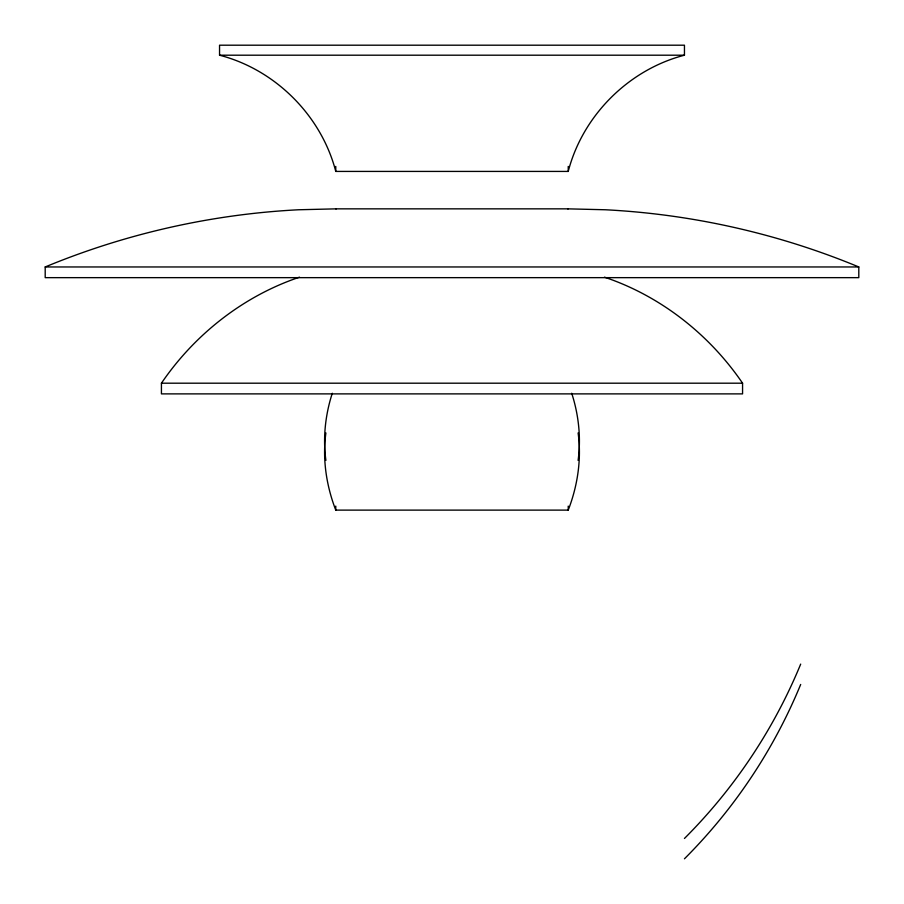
<?xml version="1.0" encoding="UTF-8"?>
<svg xmlns="http://www.w3.org/2000/svg" width="904" height="904" viewBox="0 0 904 904"><rect width="100%" height="100%" fill="white"/><g stroke="black" fill="none" stroke-linecap="round" stroke-linejoin="round"><path stroke-width="1.36" d="M325.892 432.926C322.287 458.938 326.344 485.708 335.768 510.116L568.232 510.116C577.656 485.708 581.713 458.938 578.108 432.926M578.108 460.385C581.204 437.931 578.673 414.766 571.712 393.251M568.232 171.421C582.684 115.588 628.619 69.653 684.452 55.2L684.452 45.2L219.548 45.2L219.548 55.2C275.381 69.653 321.315 115.588 335.768 171.421L568.232 171.421L568.232 166.426M332.288 393.251C325.327 414.766 322.796 437.931 325.892 460.385M604.471 277.166C660.553 296.026 709.346 334.412 742.568 383.194L742.568 393.884L161.432 393.884L161.432 383.194C194.654 334.412 243.447 296.026 299.529 277.166M567.712 208.847L605.341 209.762C692.283 214.203 778.367 233.627 858.8 266.962L858.8 277.652L45.2 277.652L45.2 266.962C125.633 233.627 211.717 214.203 298.659 209.762L336.288 208.847M219.548 55.2L684.452 55.2M335.768 208.847L568.232 208.847M45.2 266.962L858.8 266.962M161.432 383.194L742.568 383.194M568.232 506.104L568.232 510.116M335.768 166.426L335.768 171.421M335.768 506.104L335.768 510.116M800.684 664.112A534.207 534.207 0 0 1 684.452 838.46M800.684 684.452A534.207 534.207 0 0 1 684.452 858.8"/></g></svg>
